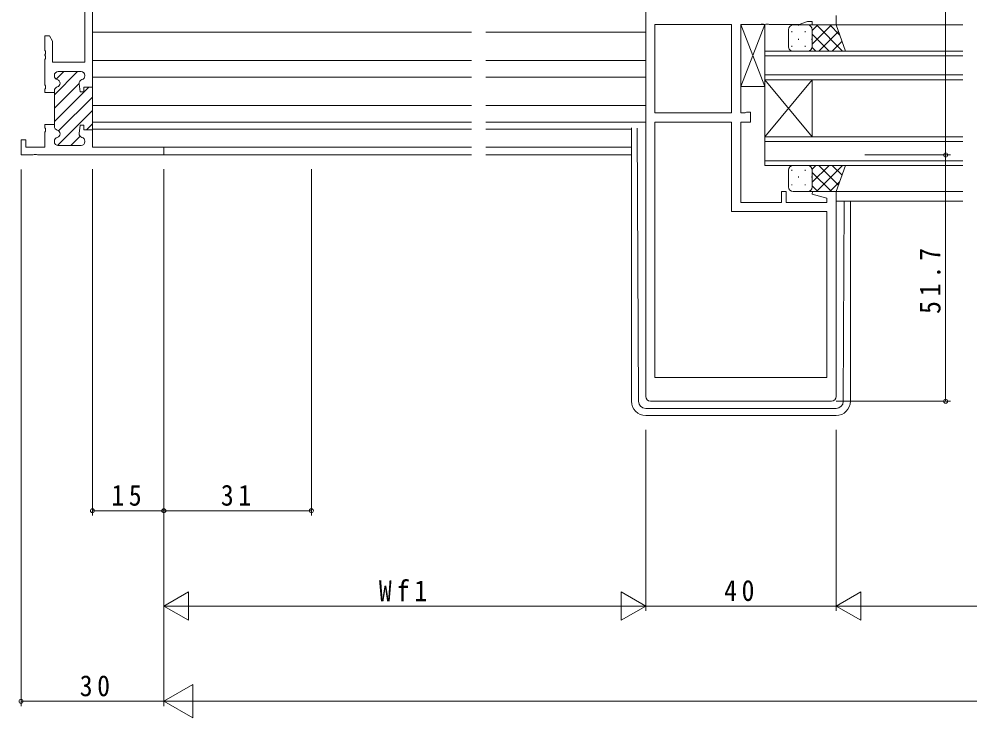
# Model space of a CAD drawing. Units: millimetres, scale not verified. Extents: x -841 to 746, y -594 to 534.
# Drawn here: x -350.1 to -150.3, y -369.7 to -222.9 of the extents above; entities that cross this region are included whole.
import ezdxf

# ---------------------------------------------------------------- set-up
doc = ezdxf.new("R2010")
doc.units = ezdxf.units.MM
doc.header["$LTSCALE"] = 2
for name, color, linetype, lineweight in [('0-3_YKK_11', 7, 'Continuous', 9), ('0-4_YKK_12', 2, 'Continuous', 9), ('0-5_YKK_13', 4, 'Continuous', 9), ('0-7_YKK_D', 6, 'Continuous', 9)]:
    doc.layers.add(name, color=color, linetype=linetype, lineweight=lineweight)
doc.styles.add('ＭＳ ゴシック', font='')
doc.styles.get('ＭＳ ゴシック').set_extended_font_data('MS Gothic')

msp = doc.modelspace()

# ---------------------------------------------------------------- linework, layer by layer
at = {"layer": '0-3_YKK_11'}
for p, q in [((-336.264, -183.112), (-336.264, -231.982)), ((-218.384, -217.282), (-218.384, -302.182)), ((-334.634, -237.232), (-334.634, -219.482)), ((-186.115, -224.112), (-184.384, -223.482)), ((-184.384, -223.482), (-183.384, -223.482)), ((-183.384, -223.482), (-183.384, -224.182)), ((-178.384, -224.182), (-178.384, -222.182)), ((-200.384, -224.112), (-216.454, -224.112)), ((-216.454, -224.112), (-216.454, -242.652)), ((-216.454, -224.112), (-216.454, -242.652)), ((-200.384, -242.652), (-200.384, -224.112)), ((-198.384, -224.112), (-194.342, -224.112)), ((-198.384, -242.652), (-198.384, -224.112)), ((-194.342, -224.112), (-194.159, -223.992)), ((-194.159, -223.992), (-193.609, -223.992)), ((-193.609, -223.992), (-193.426, -224.112)), ((-193.426, -224.112), (-193.342, -224.112)), ((-193.342, -224.112), (-193.159, -223.992)), ((-193.159, -223.992), (-192.609, -223.992)), ((-192.609, -223.992), (-192.426, -224.112)), ((-192.426, -224.112), (-186.115, -224.112)), ((-183.384, -224.182), (-178.384, -224.182)), ((-344.634, -226.482), (-344.634, -229.523)), ((-343.634, -226.482), (-344.634, -226.482)), ((-343.004, -227.573), (-343.634, -226.482)), ((-343.004, -231.982), (-343.004, -227.573)), ((-344.634, -229.523), (-344.514, -229.707)), ((-344.514, -229.707), (-344.514, -230.257)), ((-344.514, -230.257), (-344.634, -230.44)), ((-344.634, -230.44), (-344.634, -230.523)), ((-344.634, -230.523), (-344.514, -230.707)), ((-344.514, -231.256), (-344.634, -231.44)), ((-344.634, -231.44), (-344.634, -236.773)), ((-344.514, -230.707), (-344.514, -231.256)), ((-336.264, -231.982), (-343.004, -231.982)), ((-342.634, -238.825), (-337.791, -233.982)), ((-342.634, -234.782), (-342.634, -234.882)), ((-342.634, -234.882), (-342.634, -234.782)), ((-342.22, -235.583), (-340.619, -233.982)), ((-337.034, -233.982), (-341.834, -233.982)), ((-341.834, -233.982), (-337.034, -233.982)), ((-336.234, -234.882), (-336.234, -234.782)), ((-336.234, -234.782), (-336.234, -234.882)), ((-344.634, -236.773), (-344.514, -236.957)), ((-344.514, -237.507), (-344.634, -237.69)), ((-344.634, -237.69), (-344.634, -238.382)), ((-344.514, -236.957), (-344.514, -237.507)), ((-342.634, -241.653), (-337.434, -236.453)), ((-342.634, -244.482), (-335.384, -237.232)), ((-337.234, -238.232), (-337.429, -236.522)), ((-337.429, -236.522), (-337.234, -238.232)), ((-336.434, -237.232), (-336.434, -238.232)), ((-334.634, -237.232), (-336.434, -237.232)), ((-336.434, -237.232), (-334.634, -237.232)), ((-336.434, -238.232), (-336.434, -237.232)), ((-334.634, -246.532), (-334.634, -237.232)), ((-334.634, -246.532), (-334.634, -237.232)), ((-344.634, -238.382), (-342.634, -238.382)), ((-342.634, -237.981), (-342.634, -238.382)), ((-342.634, -238.382), (-342.634, -237.981)), ((-342.634, -238.382), (-342.634, -245.082)), ((-341.732, -246.408), (-334.634, -239.31)), ((-336.434, -238.232), (-337.234, -238.232)), ((-337.234, -238.232), (-336.434, -238.232)), ((-341.966, -249.471), (-334.634, -242.138)), ((-216.454, -242.652), (-200.384, -242.652)), ((-197.511, -242.652), (-198.384, -242.652)), ((-197.348, -242.567), (-197.511, -242.652)), ((-197.184, -242.482), (-197.348, -242.567)), ((-196.384, -242.482), (-197.184, -242.482)), ((-196.384, -244.582), (-196.384, -242.482)), ((-344.634, -245.082), (-344.634, -245.773)), ((-342.634, -245.082), (-344.634, -245.082)), ((-342.634, -245.082), (-342.634, -245.482)), ((-342.634, -245.482), (-342.634, -245.082)), ((-337.429, -246.941), (-337.234, -245.232)), ((-337.234, -245.232), (-337.429, -246.941)), ((-337.234, -245.232), (-336.434, -245.232)), ((-336.434, -245.232), (-337.234, -245.232)), ((-336.434, -245.232), (-336.434, -246.232)), ((-336.434, -246.232), (-336.434, -245.232)), ((-335.899, -246.232), (-334.634, -244.967)), ((-216.454, -244.582), (-200.384, -244.582)), ((-216.454, -298.182), (-216.454, -244.582)), ((-216.454, -298.182), (-216.454, -244.582)), ((-200.384, -244.582), (-200.384, -263.382)), ((-198.384, -244.582), (-196.384, -244.582)), ((-198.384, -261.452), (-198.384, -244.582)), ((-344.634, -245.773), (-344.514, -245.957)), ((-344.514, -246.507), (-344.634, -246.69)), ((-344.634, -246.69), (-344.634, -249.852)), ((-344.514, -245.957), (-344.514, -246.507)), ((-339.149, -249.482), (-337.231, -247.564)), ((-336.434, -246.232), (-334.934, -246.232)), ((-334.634, -246.232), (-336.434, -246.232)), ((-334.634, -249.852), (-334.634, -246.232)), ((-349.634, -248.282), (-349.634, -251.482)), ((-348.634, -248.282), (-349.634, -248.282)), ((-348.634, -249.852), (-348.634, -248.282)), ((-342.634, -248.581), (-342.634, -248.682)), ((-342.634, -248.682), (-342.634, -248.581)), ((-341.834, -249.482), (-337.034, -249.482)), ((-337.034, -249.482), (-341.834, -249.482)), ((-336.234, -248.682), (-336.234, -248.581)), ((-336.234, -248.581), (-336.234, -248.682)), ((-349.634, -251.482), (-347.092, -251.482)), ((-344.634, -249.852), (-348.634, -249.852)), ((-347.092, -251.482), (-346.909, -251.362)), ((-346.909, -251.362), (-346.359, -251.362)), ((-346.359, -251.362), (-346.176, -251.482)), ((-346.176, -251.482), (-319.634, -251.482)), ((-346.176, -251.482), (-319.634, -251.482)), ((-319.634, -249.852), (-334.634, -249.852)), ((-319.634, -251.482), (-319.634, -249.852)), ((-189.884, -259.182), (-189.884, -261.452)), ((-188.884, -259.182), (-189.884, -259.182)), ((-188.884, -261.452), (-188.884, -259.182)), ((-183.344, -259.182), (-183.413, -259.704)), ((-183.413, -259.704), (-180.314, -260.534)), ((-178.384, -259.182), (-183.344, -259.182)), ((-178.384, -302.182), (-178.384, -259.182)), ((-189.884, -261.452), (-198.384, -261.452)), ((-180.314, -261.452), (-188.884, -261.452)), ((-180.314, -260.534), (-180.314, -261.452)), ((-200.384, -263.382), (-180.314, -263.382)), ((-180.314, -263.382), (-180.314, -298.182)), ((-180.314, -298.182), (-216.454, -298.182)), ((-217.384, -303.182), (-179.384, -303.182))]:
    msp.add_line(p, q, dxfattribs=at)
for centre, radius, start, end in [((-341.834, -234.782), 0.8, 90, 179.99998), ((-341.834, -234.782), 0.8, 90, 179.99998), ((-341.834, -234.882), 0.8, 180.00002, 255.52251), ((-341.834, -234.882), 0.8, 180.00002, 255.52251), ((-342.234, -236.432), 0.8, 284.47751, 75.52248), ((-342.234, -236.432), 0.8, 284.47751, 75.52248), ((-336.634, -236.432), 0.8, 104.47752, 186.50302), ((-336.634, -236.432), 0.8, 104.47752, 186.50302), ((-337.034, -234.782), 0.8, 0, 89.99998), ((-337.034, -234.782), 0.8, 0, 89.99998), ((-337.034, -234.882), 0.8, 284.47748, 359.99997), ((-337.034, -234.882), 0.8, 284.47748, 359.99997), ((-341.834, -237.981), 0.8, 104.47748, 179.99997), ((-341.834, -237.981), 0.8, 104.47748, 179.99997), ((-341.834, -245.482), 0.8, 180.00002, 255.52251), ((-341.834, -245.482), 0.8, 180.00002, 255.52251), ((-342.234, -247.032), 0.8, 284.47751, 75.52248), ((-342.234, -247.032), 0.8, 284.47751, 75.52248), ((-336.634, -247.032), 0.8, 173.49696, 255.52246), ((-336.634, -247.032), 0.8, 173.49696, 255.52246), ((-341.834, -248.581), 0.8, 104.47748, 179.99997), ((-341.834, -248.581), 0.8, 104.47748, 179.99997), ((-341.834, -248.682), 0.8, 180, 269.99998), ((-341.834, -248.682), 0.8, 180, 269.99998), ((-337.034, -248.682), 0.8, 270, 359.99998), ((-337.034, -248.682), 0.8, 270, 359.99998), ((-337.034, -248.581), 0.8, 0.00002, 75.52251), ((-337.034, -248.581), 0.8, 0.00002, 75.52251), ((-217.384, -302.182), 1, 180, 269.99998), ((-179.384, -302.182), 1, 270, 359.99998)]:
    msp.add_arc(centre, radius, start, end, dxfattribs=at)
at = {"layer": '0-4_YKK_12'}
for p, q in [((-334.634, -225.682), (-255.009, -225.682)), ((-252.009, -225.682), (-218.384, -225.682)), ((-178.884, -224.182), (-151.759, -224.182)), ((-193.384, -229.682), (-151.759, -229.682)), ((-193.384, -235.682), (-193.384, -229.682)), ((-334.634, -231.635), (-255.009, -231.635)), ((-252.009, -231.635), (-218.384, -231.635)), ((-151.759, -230.682), (-193.384, -230.682)), ((-334.634, -235.128), (-255.009, -235.128)), ((-252.009, -235.128), (-218.384, -235.128)), ((-193.384, -234.682), (-151.759, -234.682)), ((-193.384, -235.682), (-183.384, -247.682)), ((-193.384, -247.682), (-183.384, -235.682)), ((-193.384, -247.682), (-193.384, -235.682)), ((-151.759, -235.682), (-193.384, -235.682)), ((-183.384, -247.682), (-183.384, -235.682)), ((-334.634, -241.082), (-255.009, -241.082)), ((-252.009, -241.082), (-218.384, -241.082)), ((-334.634, -246.082), (-255.009, -246.082)), ((-252.009, -246.082), (-221.384, -246.082)), ((-193.384, -247.682), (-151.759, -247.682)), ((-193.384, -253.682), (-193.384, -247.682)), ((-151.759, -248.682), (-193.384, -248.682)), ((-334.334, -249.852), (-255.009, -249.852)), ((-319.934, -251.482), (-255.009, -251.482)), ((-252.009, -249.852), (-221.384, -249.852)), ((-252.009, -251.482), (-221.384, -251.482)), ((-193.384, -252.682), (-151.759, -252.682)), ((-151.759, -253.682), (-193.384, -253.682)), ((-178.884, -259.182), (-151.759, -259.182)), ((-178.384, -261.182), (-151.759, -261.182))]:
    msp.add_line(p, q, dxfattribs=at)
at = {"layer": '0-5_YKK_13'}
for p, q in [((-198.384, -224.112), (-198.384, -237.112)), ((-193.384, -224.112), (-198.384, -224.112)), ((-198.384, -224.112), (-193.384, -237.112)), ((-198.384, -237.112), (-193.384, -224.112)), ((-193.384, -237.112), (-193.384, -224.112)), ((-188.384, -228.682), (-188.384, -225.182)), ((-187.719, -225.517), (-187.719, -225.717)), ((-187.384, -224.182), (-184.384, -224.182)), ((-186.304, -224.182), (-186.304, -224.302)), ((-184.889, -225.517), (-184.889, -225.717)), ((-178.384, -224.182), (-184.384, -224.182)), ((-183.384, -228.202), (-179.364, -224.182)), ((-183.384, -225.373), (-182.192, -224.182)), ((-183.384, -225.182), (-183.384, -228.682)), ((-183.384, -225.182), (-183.384, -228.682)), ((-182.516, -224.182), (-177.016, -229.682)), ((-182.035, -229.682), (-177.891, -225.537)), ((-179.687, -224.182), (-177.639, -226.23)), ((-176.384, -229.682), (-178.384, -224.182)), ((-186.304, -227.132), (-186.304, -227.332)), ((-183.474, -227.132), (-183.474, -227.332)), ((-183.384, -226.142), (-179.844, -229.682)), ((-179.207, -229.682), (-177.137, -227.611)), ((-187.719, -228.547), (-187.719, -228.747)), ((-184.384, -229.682), (-187.384, -229.682)), ((-184.889, -228.547), (-184.889, -228.747)), ((-184.384, -229.682), (-176.384, -229.682)), ((-183.417, -228.937), (-182.673, -229.682)), ((-198.384, -237.112), (-193.384, -237.112)), ((-334.634, -244.581), (-255.009, -244.581)), ((-252.009, -244.581), (-218.384, -244.581)), ((-221.384, -245.787), (-221.384, -303.179)), ((-219.891, -303.186), (-220.169, -245.83)), ((-184.384, -253.682), (-187.384, -253.682)), ((-184.384, -253.682), (-176.384, -253.682)), ((-183.417, -254.426), (-182.673, -253.682)), ((-183.384, -257.221), (-179.844, -253.682)), ((-182.516, -259.182), (-177.016, -253.682)), ((-182.035, -253.682), (-177.891, -257.826)), ((-179.207, -253.682), (-177.137, -255.752)), ((-176.384, -253.682), (-178.384, -259.182)), ((-188.384, -254.682), (-188.384, -258.182)), ((-187.719, -254.817), (-187.719, -254.617)), ((-184.889, -254.817), (-184.889, -254.617)), ((-183.384, -258.182), (-183.384, -254.682)), ((-183.384, -258.182), (-183.384, -254.682)), ((-183.384, -255.161), (-179.364, -259.182)), ((-187.719, -257.847), (-187.719, -257.647)), ((-186.304, -256.232), (-186.304, -256.032)), ((-184.889, -257.847), (-184.889, -257.647)), ((-183.474, -256.232), (-183.474, -256.032)), ((-179.687, -259.182), (-177.639, -257.133)), ((-187.384, -259.182), (-184.384, -259.182)), ((-186.304, -259.182), (-186.304, -259.062)), ((-178.384, -259.182), (-184.384, -259.182)), ((-183.384, -257.99), (-182.192, -259.182)), ((-176.877, -303.186), (-176.673, -261.182)), ((-175.384, -261.182), (-175.384, -303.179)), ((-218.391, -304.679), (-178.377, -304.679)), ((-218.384, -306.179), (-178.384, -306.179))]:
    msp.add_line(p, q, dxfattribs=at)
for centre, radius, start, end in [((-187.384, -225.182), 1, 89.99989, 179.99989), ((-184.384, -225.182), 1, 359.99989, 89.99989), ((-184.384, -225.182), 1, 359.99989, 89.99989), ((-187.384, -228.682), 1, 179.99989, 269.99989), ((-184.384, -228.682), 1, 269.99989, 359.99989), ((-184.384, -228.682), 1, 269.99989, 359.99989), ((-187.384, -254.682), 1, 90.00009, 180.00009), ((-184.384, -254.682), 1, 0.00009, 90.00009), ((-184.384, -254.682), 1, 0.00009, 90.00009), ((-187.384, -258.182), 1, 180.00009, 270.00009), ((-184.384, -258.182), 1, 270.00009, 0.00009), ((-184.384, -258.182), 1, 270.00009, 0.00009), ((-218.384, -303.179), 3, 180, 270), ((-218.391, -303.179), 1.5, 180.27722, 270), ((-178.384, -303.179), 3, 270, 0), ((-178.377, -303.179), 1.5, 270, 359.72276)]:
    msp.add_arc(centre, radius, start, end, dxfattribs=at)
at = {"layer": '0-7_YKK_D'}
for p, q in [((-155.384, -181.482), (-155.384, -251.482)), ((-172.383, -251.482), (-154.384, -251.482)), ((-172.383, -251.482), (-154.384, -251.482)), ((-155.384, -251.482), (-155.384, -303.182)), ((-349.634, -254.526), (-349.634, -367.179)), ((-334.634, -254.482), (-334.634, -327.179)), ((-319.634, -254.482), (-319.634, -367.179)), ((-319.634, -254.482), (-319.634, -327.179)), ((-319.634, -254.482), (-319.634, -367.179)), ((-319.634, -254.482), (-319.634, -327.179)), ((-288.634, -254.482), (-288.634, -327.179)), ((-178.384, -303.182), (-154.384, -303.182)), ((-319.634, -309.179), (-319.634, -347.179)), ((-218.384, -309.179), (-218.384, -347.179)), ((-218.384, -309.179), (-218.384, -347.179)), ((-178.384, -309.179), (-178.384, -347.179)), ((-178.384, -309.179), (-178.384, -347.179)), ((-334.634, -326.179), (-319.634, -326.179)), ((-319.634, -326.179), (-288.634, -326.179)), ((-319.634, -346.179), (-314.438, -343.179)), ((-314.438, -349.179), (-314.438, -343.179)), ((-223.58, -343.179), (-223.58, -349.179)), ((-218.384, -346.179), (-223.58, -343.179)), ((-178.384, -346.179), (-173.188, -343.179)), ((-173.188, -349.179), (-173.188, -343.179)), ((-319.634, -346.179), (-309.242, -346.179)), ((-319.634, -346.179), (-314.438, -349.179)), ((-313.634, -346.179), (-224.384, -346.179)), ((-218.384, -346.179), (-228.776, -346.179)), ((-218.384, -346.179), (-223.58, -349.179)), ((-178.384, -346.179), (-218.384, -346.179)), ((-178.384, -346.179), (-167.992, -346.179)), ((-178.384, -346.179), (-173.188, -349.179)), ((-172.384, -346.179), (33.116, -346.179)), ((-319.634, -366.179), (-313.572, -362.679)), ((-313.572, -369.679), (-313.572, -362.679)), ((-319.634, -366.179), (-349.634, -366.179)), ((-319.634, -366.179), (-307.51, -366.179)), ((-319.634, -366.179), (-313.572, -369.679)), ((-312.634, -366.179), (173.366, -366.179))]:
    msp.add_line(p, q, dxfattribs=at)
for centre in [(-155.384, -251.482), (-155.384, -251.482), (-155.384, -303.182), (-334.634, -326.179), (-319.634, -326.179), (-319.634, -326.179), (-288.634, -326.179), (-349.634, -366.179)]:
    msp.add_circle(centre, 0.425, dxfattribs=at)

# ---------------------------------------------------------------- texts
at = {"layer": '0-7_YKK_D', "color": 7, "insert": (-156.384, -284.852), "char_height": 4.399, "attachment_point": 7, "rotation": 90, "style": 'ＭＳ ゴシック'}
msp.add_mtext('\\T1.38;\\W0.9;51.7', dxfattribs=at)
at = {"layer": '0-7_YKK_D', "color": 7, "char_height": 4.399, "attachment_point": 7, "style": 'ＭＳ ゴシック'}
for s, insert in [('\\T1.36;\\W0.9;15', (-330.654, -325.179)), ('\\T1.36;\\W0.9;31', (-307.654, -325.179)), ('\\T1.38;\\W0.9;Wf1', (-274.449, -345.179)), ('\\T1.36;\\W0.9;40', (-201.904, -345.179)), ('\\T1.36;\\W0.9;30', (-337.304, -365.179))]:
    msp.add_mtext(s, dxfattribs=dict(at, insert=insert))

doc.saveas('drawing.dxf')
